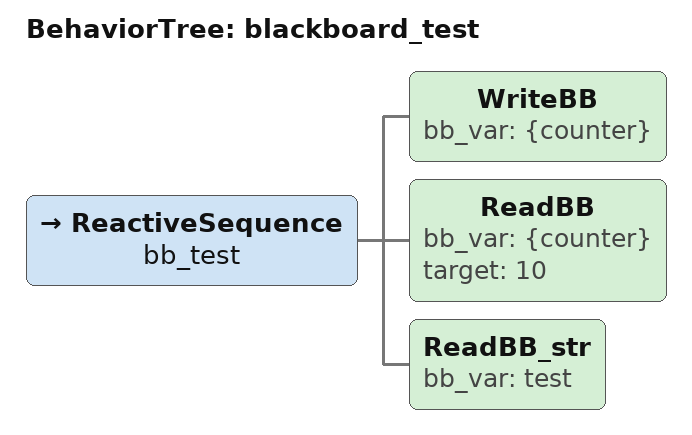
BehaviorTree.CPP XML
<root BTCPP_format="4">
    <BehaviorTree ID="blackboard_test">
        <ReactiveSequence name="bb_test">
            <!-- Store goal and robot pose in 4 blackboard variables -->
            <WriteBB bb_var="{counter}" />
            <ReadBB bb_var="{counter}" target="10" />
            <!-- Testing that strings do not require quotes -->
            <ReadBB_str bb_var="test" />
        </ReactiveSequence>
    </BehaviorTree>
</root>
